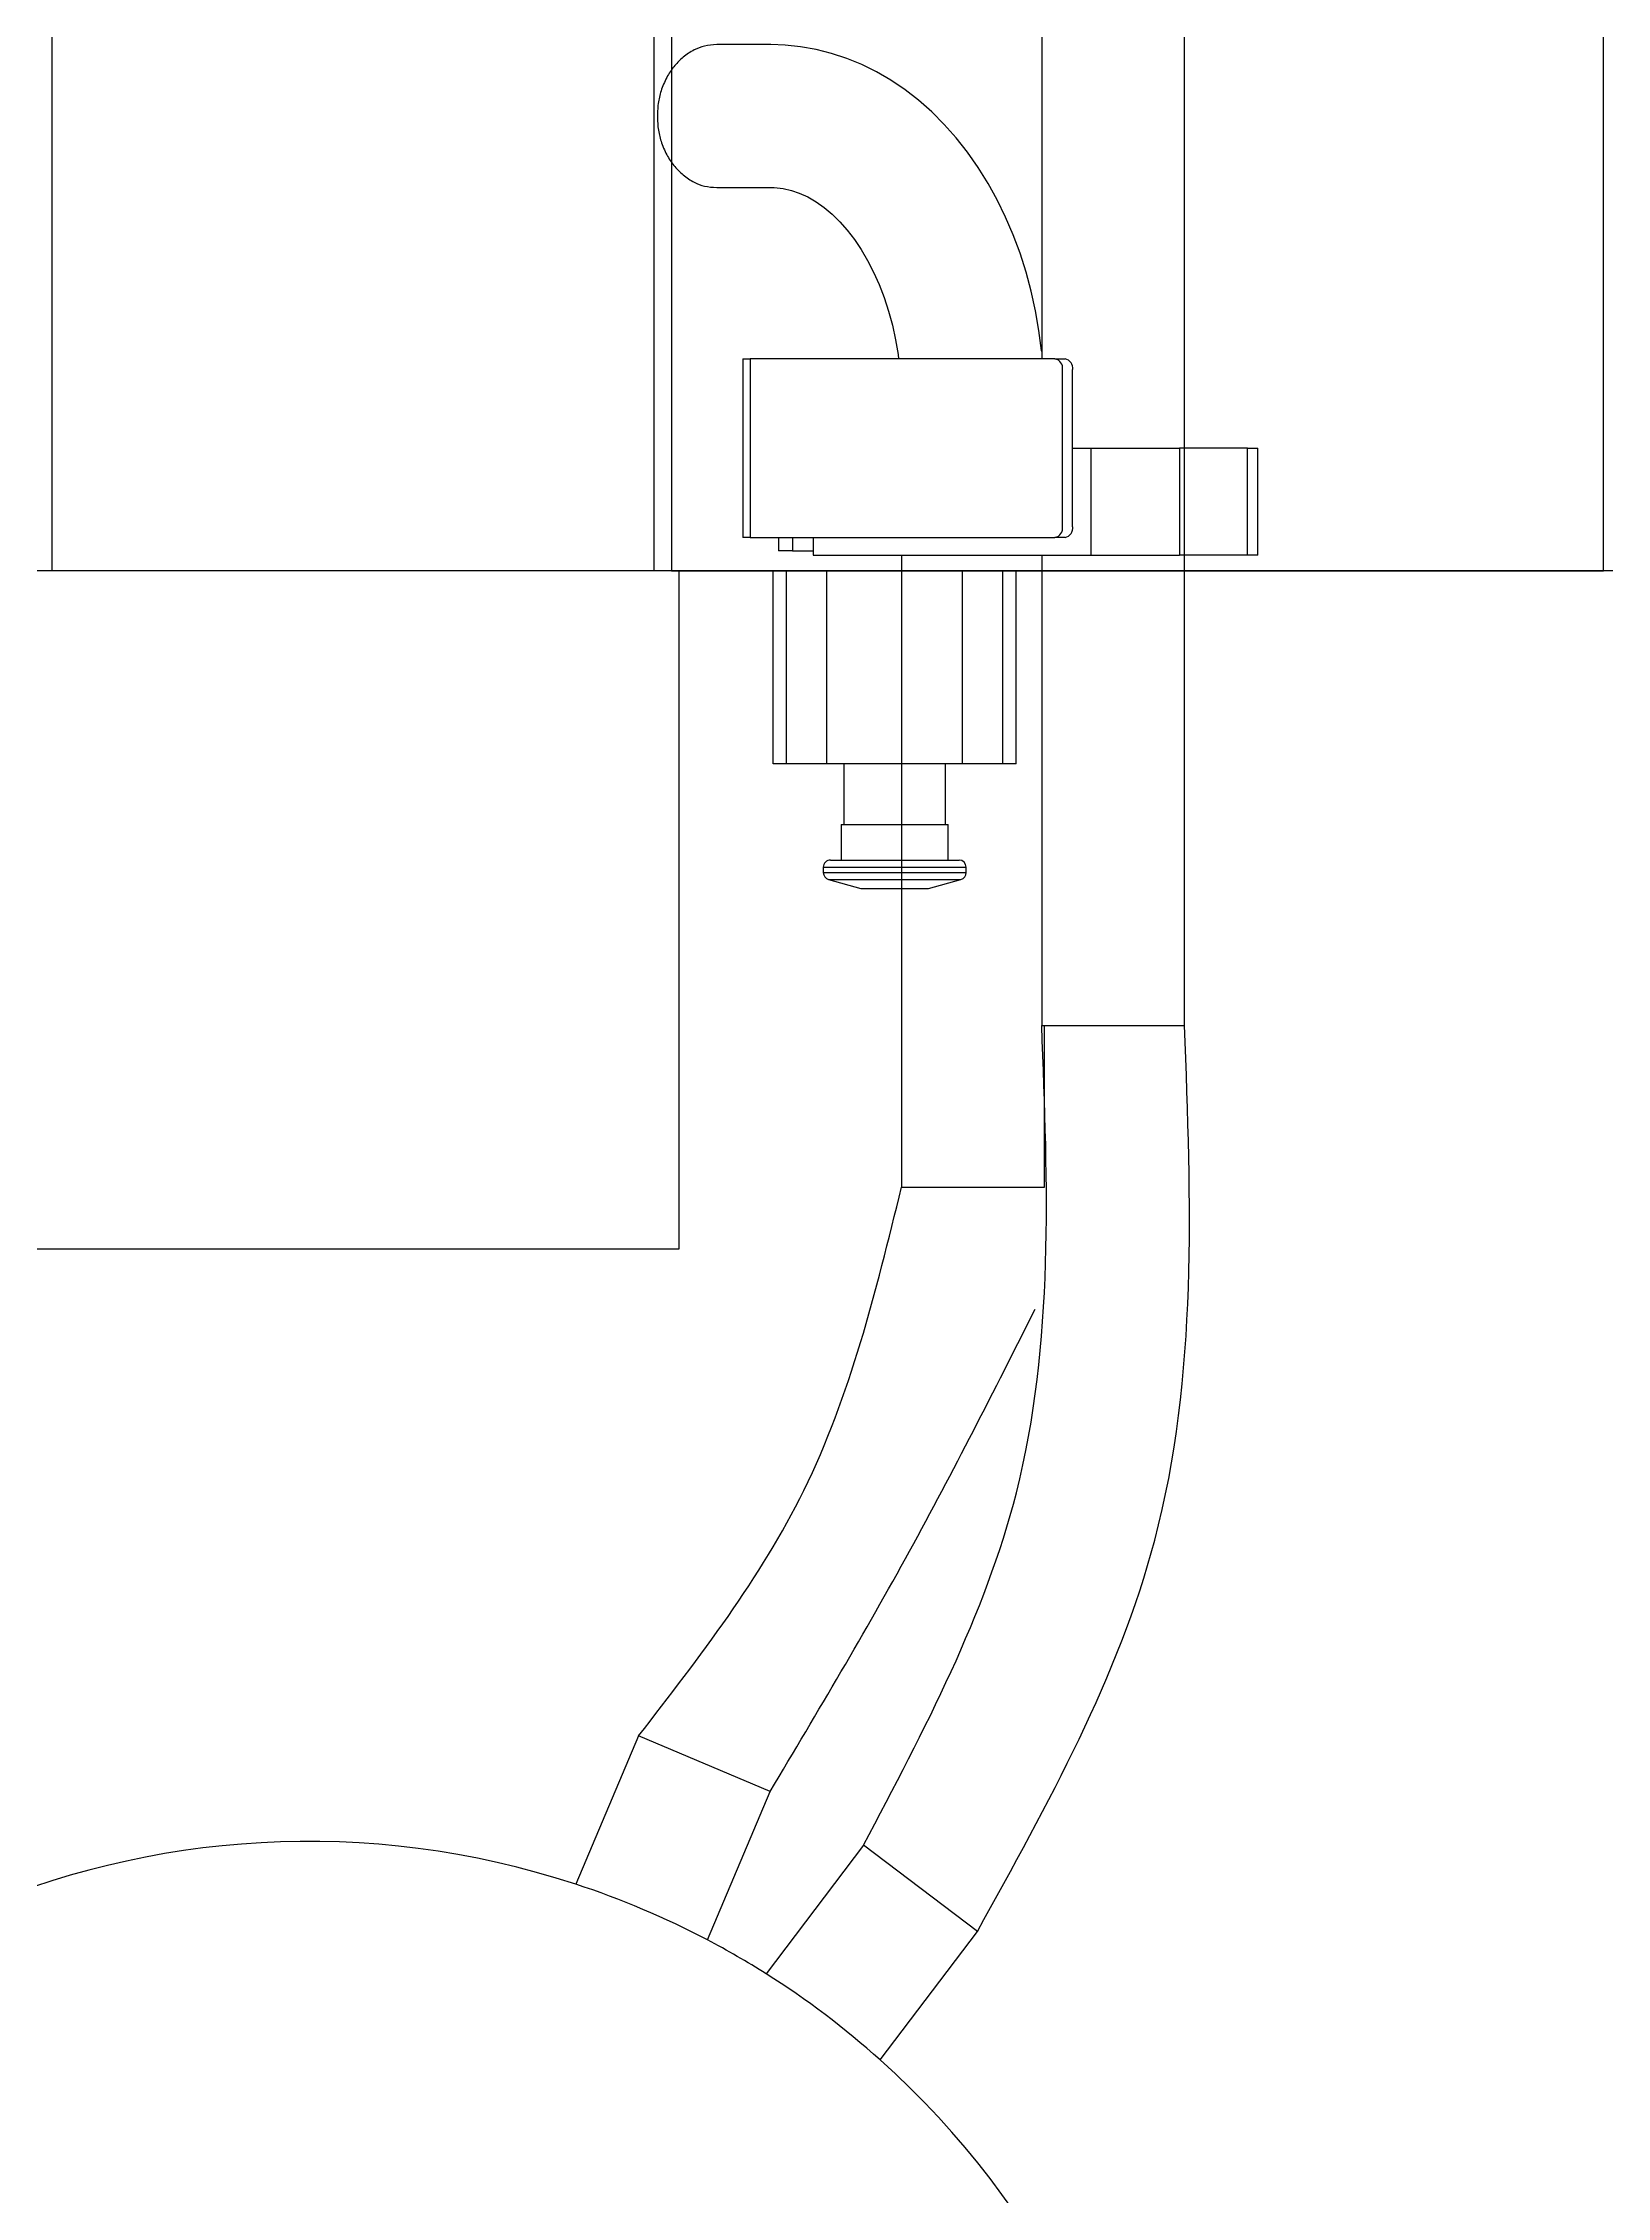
# Model space of a CAD drawing. Header units: inches. Extents: x -955375 to 106222, y -96450 to 64845.
# Drawn here: x 20892 to 21330, y 26420 to 27023 of the extents above; entities that cross this region are included whole.
import ezdxf

# ---------------------------------------------------------------- set-up
doc = ezdxf.new("R2010")
doc.units = ezdxf.units.IN
doc.header["$MEASUREMENT"] = 0
doc.linetypes.add('CONTINUA', pattern=[0])
doc.layers.add('ACHUTECH', color=24, linetype='Continuous', lineweight=18)
doc.layers.add('DIBUJO', color=2, linetype='Continuous')
doc.layers.add('P-EQUIPO NUEVO', color=134, linetype='Continuous')
doc.styles.get("Standard").update_dxf_attribs({"font": 'isocp2.shx'})
doc.dimstyles.new('SUPERPEQUEÑA', dxfattribs={"dimtxt": 0.1, "dimasz": 0.05, "dimexe": 0.1, "dimexo": 0.15, "dimgap": 0.05, "dimtad": 1, "dimzin": 0, "dimdsep": 46, "dimtxsty": 'Standard', "dimblk1": 'CRUZZ', "dimblk2": 'CRUZZ', "dimsah": 1, "dimcen": 0.03, "dimse1": 1, "dimse2": 1, "dimclrd": 109, "dimclre": 4, "dimclrt": 173, "dimadec": 0, "dimazin": 0, "dimtfac": 1, "dimtix": 1, "dimtmove": 1, "dimatfit": 3, "dimldrblk": 'CRUZZ', "dimfxl": 1, "dimtolj": 1, "dimtzin": 0, "dimlwd": -1, "dimarcsym": 0})

# ---------------------------------------------------------------- blocks, each defined once
blk = doc.blocks.new('CRUZ')
at = {"layer": 'DIBUJO', "color": 7, "lineweight": -3}
for p, q in [((-0.2, 0), (0.2, 0)), ((0, 0.2), (0, -0.2))]:
    blk.add_line(p, q, dxfattribs=at)
at = {"layer": 'DIBUJO', "color": 7, "lineweight": -3, "const_width": 0.05}
blk.add_lwpolyline([(0, 0, 1), (0, 0, 1)], format="xyb", close=True, dxfattribs=at)
blk = doc.blocks.new('CRUZZ')
at = {"layer": 'DIBUJO', "color": 3, "xscale": 10, "yscale": 10, "zscale": 10}
blk.add_blockref('CRUZ', (0, 0), dxfattribs=at)
blk = doc.blocks.new('*D185')
at = {"layer": 'ACHUTECH', "color": 7, "ltscale": 500, "transparency": 16777216}
blk.add_line((5118.65, 54499.15), (5118.65, 25409.93), dxfattribs=at)
at = {"layer": 'Defpoints', "color": 0, "linetype": 'CONTINUA', "ltscale": 500, "transparency": 16777216}
for p in [(26169.23, 54499.2), (5118.65, 25409.88), (6592.24, 25409.88)]:
    blk.add_point(p, dxfattribs=at)
at = {"layer": 'ACHUTECH', "color": 7, "linetype": 'CONTINUA', "ltscale": 500, "transparency": 16777216, "xscale": 0.05, "yscale": 0.05, "zscale": 0.05}
for p, rotation in [((5118.65, 54499.2), 90), ((5118.65, 25409.88), 270)]:
    blk.add_blockref('CRUZZ', p, dxfattribs=dict(at, rotation=rotation))
at = {"layer": 'ACHUTECH', "color": 7, "linetype": 'CONTINUA', "lineweight": 13, "ltscale": 500, "transparency": 16777216, "insert": (5118.56, 39954.54), "char_height": 0.15, "attachment_point": 5, "rotation": 90}
blk.add_mtext('\\A1;29089.32', dxfattribs=at)
blk = doc.blocks.new('*D201')
at = {"layer": 'ACHUTECH', "color": 7, "ltscale": 500, "transparency": 16777216}
blk.add_line((4340.12, 59153.03), (4340.12, 15437.33), dxfattribs=at)
at = {"layer": 'Defpoints', "color": 0, "linetype": 'CONTINUA', "ltscale": 500, "transparency": 16777216}
for p in [(21639.15, 59153.08), (4340.12, 15437.28), (6285.39, 15437.28)]:
    blk.add_point(p, dxfattribs=at)
at = {"layer": 'ACHUTECH', "color": 7, "linetype": 'CONTINUA', "ltscale": 500, "transparency": 16777216, "xscale": 0.05, "yscale": 0.05, "zscale": 0.05}
for p, rotation in [((4340.12, 59153.08), 90), ((4340.12, 15437.28), 270)]:
    blk.add_blockref('CRUZZ', p, dxfattribs=dict(at, rotation=rotation))
at = {"layer": 'ACHUTECH', "color": 7, "linetype": 'CONTINUA', "lineweight": 13, "ltscale": 500, "transparency": 16777216, "insert": (4340.02, 37295.18), "char_height": 0.15, "attachment_point": 5, "rotation": 90}
blk.add_mtext('\\A1;43715.81', dxfattribs=at)
blk = doc.blocks.new('termoformadora 2')
for p, q in [((128148.72, -8430.32), (128121.53, -8466.33)), ((128153.45, -8490.44), (128180.65, -8454.42)), ((128121.53, -8466.33), (128153.45, -8490.44)), ((128197.14, -8463.94), (128179.55, -8505.5)), ((128216.38, -8521.1), (128233.98, -8479.53)), ((128179.55, -8505.5), (128216.38, -8521.1)), ((128205.17, -8657.36), (128398.89, -8657.36)), ((128205.17, -8847.36), (128205.17, -8657.36)), ((128102.77, -8674.73), (128102.77, -8720)), ((128136.91, -8674.73), (128102.77, -8674.73)), ((128142.77, -8674.73), (128136.91, -8674.73)), ((128142.77, -8851.73), (128142.77, -8674.73)), ((128063.52, -8720), (128063.52, -8851.73)), ((128097.66, -8720), (128063.52, -8720)), ((128103.52, -8720), (128097.66, -8720)), ((128103.52, -8851.73), (128103.52, -8720)), ((128135.17, -8758.36), (128126.12, -8760.95)), ((128154.17, -8758.36), (128135.17, -8758.36)), ((128163.22, -8760.95), (128154.17, -8758.36)), ((128164.67, -8762.87), (128124.67, -8762.87)), ((128124.67, -8762.87), (128124.67, -8764.36)), ((128164.67, -8764.36), (128124.67, -8764.36)), ((128163.22, -8760.95), (128126.12, -8760.95)), ((128164.67, -8764.36), (128164.67, -8762.87)), ((128162.67, -8766.36), (128126.67, -8766.36)), ((128129.67, -8766.36), (128129.67, -8776.36)), ((128159.67, -8776.36), (128159.67, -8766.36)), ((128159.67, -8776.36), (128129.67, -8776.36)), ((128130.42, -8776.36), (128130.42, -8793.36)), ((128158.92, -8793.36), (128158.92, -8776.36)), ((128110.67, -8793.36), (128178.67, -8793.36)), ((128110.67, -8793.36), (128110.67, -8847.36)), ((128114.38, -8793.36), (128114.38, -8847.36)), ((128125.67, -8793.36), (128125.67, -8847.36)), ((128163.67, -8793.36), (128163.67, -8847.36)), ((128174.96, -8793.36), (128174.96, -8847.36)), ((128178.67, -8793.36), (128178.67, -8847.36)), ((127915.17, -8847.36), (128727.17, -8847.36)), ((127946.22, -8847.36), (127946.22, -9647.36)), ((128207.17, -8847.36), (127946.22, -8847.36)), ((127946.22, -8847.36), (127946.22, -9647.36)), ((128207.17, -9647.36), (128207.17, -8847.36)), ((128212.17, -8847.36), (128380.67, -8847.36)), ((128212.17, -9647.36), (128212.17, -8847.36)), ((128380.67, -8847.36), (128380.67, -9647.36)), ((128042.94, -8851.73), (128042.94, -8881.73)), ((128042.94, -8851.73), (128045.87, -8851.73)), ((128045.87, -8851.73), (128045.87, -8881.73)), ((128045.87, -8851.73), (128063.55, -8851.73)), ((128063.55, -8851.73), (128063.55, -8881.73)), ((128063.55, -8851.73), (128064.96, -8851.73)), ((128064.96, -8881.73), (128064.96, -8851.73)), ((128089.71, -8851.73), (128064.96, -8851.73)), ((128089.71, -8881.73), (128089.71, -8851.73)), ((128167.49, -8851.73), (128089.71, -8851.73)), ((128167.49, -8856.73), (128167.49, -8851.73)), ((128173.32, -8853), (128167.49, -8853)), ((128173.32, -8853), (128177.22, -8853)), ((128173.32, -8856.73), (128173.32, -8853)), ((128177.22, -8856.73), (128177.22, -8853)), ((128094.84, -8859.73), (128094.84, -8903.73)), ((128096.96, -8856.73), (128099.79, -8856.73)), ((128097.66, -8859.73), (128097.66, -8903.73)), ((128185.12, -8856.73), (128099.79, -8856.73)), ((128185.12, -8906.73), (128185.12, -8856.73)), ((128185.12, -8856.73), (128187.22, -8856.73)), ((128187.22, -8906.73), (128187.22, -8856.73)), ((128045.87, -8881.73), (128042.94, -8881.73)), ((128045.87, -8881.73), (128063.55, -8881.73)), ((128063.52, -8881.73), (128063.52, -9307)), ((128063.55, -8881.73), (128064.96, -8881.73)), ((128089.71, -8881.73), (128064.96, -8881.73)), ((128094.84, -8881.73), (128089.71, -8881.73)), ((128099.79, -8906.73), (128096.96, -8906.73)), ((128099.79, -8906.73), (128185.12, -8906.73)), ((128103.52, -9297), (128103.52, -8906.73)), ((128103.52, -8908.82), (128103.55, -8909.12)), ((128103.55, -8909.12), (128103.55, -8909.12)), ((128103.55, -8909.12), (128104.28, -8914.71)), ((128143.71, -8907.95), (128143.57, -8906.73)), ((128143.57, -8906.73), (128143.57, -8906.73)), ((128143.57, -8906.73), (128143.57, -8906.73)), ((128143.57, -8906.73), (128143.57, -8906.73)), ((128143.57, -8906.73), (128143.57, -8906.73)), ((128143.57, -8906.73), (128143.57, -8906.73)), ((128143.57, -8906.73), (128143.57, -8906.73)), ((128143.57, -8906.73), (128143.57, -8906.73)), ((128143.57, -8906.73), (128143.57, -8906.73)), ((128143.57, -8906.73), (128143.57, -8906.73)), ((128143.57, -8906.73), (128143.57, -8906.73)), ((128143.57, -8906.73), (128143.57, -8906.73)), ((128143.57, -8906.73), (128143.57, -8906.73)), ((128143.57, -8906.73), (128143.57, -8906.73)), ((128143.57, -8906.73), (128143.57, -8906.73)), ((128143.57, -8906.73), (128143.57, -8906.73)), ((128143.57, -8906.73), (128143.57, -8906.73)), ((128143.57, -8906.73), (128143.57, -8906.73)), ((128143.57, -8906.73), (128143.57, -8906.73)), ((128143.57, -8906.73), (128143.57, -8906.73)), ((128143.57, -8906.73), (128143.57, -8906.73)), ((128143.57, -8906.73), (128143.57, -8906.73)), ((128144.42, -8912.11), (128143.71, -8907.95)), ((128143.71, -8907.95), (128143.71, -8907.95)), ((128187.22, -8906.73), (128185.12, -8906.73)), ((128104.28, -8914.71), (128104.28, -8914.71)), ((128104.28, -8914.71), (128105.25, -8920.23)), ((128145.31, -8916.18), (128144.42, -8912.11)), ((128144.42, -8912.11), (128144.42, -8912.11)), ((128105.25, -8920.23), (128105.25, -8920.23)), ((128105.25, -8920.23), (128106.46, -8925.69)), ((128146.38, -8920.13), (128145.31, -8916.18)), ((128145.31, -8916.18), (128145.31, -8916.18)), ((128147.63, -8923.93), (128146.38, -8920.13)), ((128146.38, -8920.13), (128146.38, -8920.13)), ((128106.46, -8925.69), (128106.46, -8925.69)), ((128106.46, -8925.69), (128107.9, -8931.05)), ((128149.03, -8927.57), (128147.63, -8923.93)), ((128147.63, -8923.93), (128147.63, -8923.93)), ((128107.9, -8931.05), (128107.9, -8931.05)), ((128107.9, -8931.05), (128109.58, -8936.3)), ((128150.57, -8931.03), (128149.03, -8927.57)), ((128149.03, -8927.57), (128149.03, -8927.57)), ((128152.26, -8934.3), (128150.57, -8931.03)), ((128150.57, -8931.03), (128150.57, -8931.03)), ((128109.58, -8936.3), (128109.58, -8936.3)), ((128109.58, -8936.3), (128111.48, -8941.43)), ((128154.06, -8937.35), (128152.26, -8934.3)), ((128152.26, -8934.3), (128152.26, -8934.3)), ((128155.97, -8940.19), (128154.06, -8937.35)), ((128154.06, -8937.35), (128154.06, -8937.35)), ((128111.48, -8941.43), (128111.48, -8941.43)), ((128111.48, -8941.43), (128113.61, -8946.41)), ((128157.98, -8942.78), (128155.97, -8940.19)), ((128155.97, -8940.19), (128155.97, -8940.19)), ((128160.06, -8945.14), (128157.98, -8942.78)), ((128157.98, -8942.78), (128157.98, -8942.78)), ((128162.22, -8947.24), (128160.06, -8945.14)), ((128160.06, -8945.14), (128160.06, -8945.14)), ((128113.61, -8946.41), (128113.61, -8946.41)), ((128113.61, -8946.41), (128115.96, -8951.24)), ((128115.96, -8951.24), (128115.96, -8951.24)), ((128115.96, -8951.24), (128118.52, -8955.89)), ((128164.43, -8949.1), (128162.22, -8947.24)), ((128162.22, -8947.24), (128162.22, -8947.24)), ((128166.7, -8950.71), (128164.43, -8949.1)), ((128164.43, -8949.1), (128164.43, -8949.1)), ((128169.02, -8952.07), (128166.7, -8950.71)), ((128166.7, -8950.71), (128166.7, -8950.71)), ((128118.52, -8955.89), (128118.52, -8955.89)), ((128118.52, -8955.89), (128121.3, -8960.35)), ((128171.41, -8953.16), (128169.02, -8952.07)), ((128169.02, -8952.07), (128169.02, -8952.07)), ((128173.61, -8953.91), (128171.41, -8953.16)), ((128171.41, -8953.16), (128171.41, -8953.16)), ((128175.87, -8954.43), (128173.61, -8953.91)), ((128173.61, -8953.91), (128173.61, -8953.91)), ((128178.4, -8954.71), (128175.87, -8954.43)), ((128175.87, -8954.43), (128175.87, -8954.43)), ((128179.34, -8954.73), (128178.4, -8954.71)), ((128178.4, -8954.71), (128178.4, -8954.71)), ((128194.52, -8954.73), (128179.34, -8954.73)), ((128121.3, -8960.35), (128121.3, -8960.35)), ((128121.3, -8960.35), (128124.27, -8964.6)), ((128124.27, -8964.6), (128124.27, -8964.6)), ((128124.27, -8964.6), (128127.44, -8968.62)), ((128127.44, -8968.62), (128127.44, -8968.62)), ((128127.44, -8968.62), (128130.79, -8972.39)), ((128130.79, -8972.39), (128130.79, -8972.39)), ((128130.79, -8972.39), (128134.3, -8975.91)), ((128134.3, -8975.91), (128134.3, -8975.91)), ((128134.3, -8975.91), (128137.97, -8979.15)), ((128137.97, -8979.15), (128137.97, -8979.15)), ((128137.97, -8979.15), (128141.78, -8982.11)), ((128141.78, -8982.11), (128141.78, -8982.11)), ((128141.78, -8982.11), (128145.72, -8984.77)), ((128145.72, -8984.77), (128145.72, -8984.77)), ((128145.72, -8984.77), (128149.76, -8987.13)), ((128149.76, -8987.13), (128149.76, -8987.13)), ((128149.76, -8987.13), (128153.9, -8989.17)), ((128153.9, -8989.17), (128153.9, -8989.17)), ((128153.9, -8989.17), (128158.11, -8990.9)), ((128158.11, -8990.9), (128158.11, -8990.9)), ((128158.11, -8990.9), (128162.38, -8992.3)), ((128162.38, -8992.3), (128162.38, -8992.3)), ((128162.38, -8992.3), (128166.69, -8993.39)), ((128166.69, -8993.39), (128166.69, -8993.39)), ((128166.69, -8993.39), (128171.03, -8994.16)), ((128171.03, -8994.16), (128171.03, -8994.16)), ((128171.03, -8994.16), (128175.39, -8994.6)), ((128175.39, -8994.6), (128175.39, -8994.6)), ((128175.39, -8994.6), (128179.34, -8994.73)), ((128179.34, -8994.73), (128179.34, -8994.73)), ((128179.34, -8994.73), (128179.34, -8994.73)), ((128179.34, -8994.73), (128179.34, -8994.73)), ((128179.34, -8994.73), (128179.34, -8994.73)), ((128179.34, -8994.73), (128179.34, -8994.73)), ((128179.34, -8994.73), (128179.34, -8994.73)), ((128179.34, -8994.73), (128179.34, -8994.73)), ((128179.34, -8994.73), (128179.34, -8994.73)), ((128179.34, -8994.73), (128179.34, -8994.73)), ((128179.34, -8994.73), (128179.34, -8994.73)), ((128179.34, -8994.73), (128179.34, -8994.73)), ((128179.34, -8994.73), (128179.34, -8994.73)), ((128179.34, -8994.73), (128179.34, -8994.73)), ((128179.34, -8994.73), (128179.34, -8994.73)), ((128179.34, -8994.73), (128179.34, -8994.73)), ((128179.34, -8994.73), (128179.34, -8994.73)), ((128179.34, -8994.73), (128179.34, -8994.73)), ((128179.34, -8994.73), (128179.34, -8994.73)), ((128179.34, -8994.73), (128179.34, -8994.73)), ((128179.34, -8994.73), (128179.34, -8994.73)), ((128179.34, -8994.73), (128179.34, -8994.73)), ((128179.34, -8994.73), (128179.34, -8994.73)), ((128179.34, -8994.73), (128179.34, -8994.73)), ((128179.34, -8994.73), (128179.34, -8994.73)), ((128179.34, -8994.73), (128179.34, -8994.73)), ((128179.34, -8994.73), (128179.34, -8994.73)), ((128179.34, -8994.73), (128194.52, -8994.73))]:
    blk.add_line(p, q)
for centre, radius, start, end in [((128308.8, -8251.5), 240, 251.83432, 228.16568), ((128308.8, -8251.5), 240, 228.16568, 237.72606), ((128308.8, -8251.5), 240, 237.72606, 242.27394), ((128308.8, -8251.5), 240, 242.27394, 251.83432), ((128126.67, -8762.87), 2, 105.9454, 180), ((128126.67, -8764.36), 2, 180, 270), ((128162.67, -8764.36), 2, 270, 0), ((128162.67, -8762.87), 2, 0, 74.0546), ((128097.49, -8859.36), 2.68, 101.42155, 188.04928), ((128100.32, -8859.36), 2.68, 101.42213, 188.0487), ((128097.49, -8904.11), 2.68, 171.95023, 258.5784), ((128100.32, -8904.11), 2.68, 171.95081, 258.57782)]:
    blk.add_arc(centre, radius, start, end)
for points in [[(128121.53, -8466.33), (128071.85, -8575.89), (128063.52, -8720)], [(128153.45, -8490.44), (128110.61, -8589.19), (128103.52, -8720)], [(128179.55, -8505.5), (128140.5, -8572.86), (128105.35, -8640.55)], [(128216.38, -8521.1), (128170.11, -8589.85), (128142.77, -8674.73)], [(128211.15, -8974.73), (128210.84, -8970.76), (128209.96, -8967.24), (128209.19, -8965.29), (128208.26, -8963.47), (128207.3, -8961.95), (128206.27, -8960.58), (128205.17, -8959.39), (128203.92, -8958.24), (128202.46, -8957.15), (128200.84, -8956.22), (128197.91, -8955.13), (128194.52, -8954.73)], [(128194.52, -8994.73), (128197.91, -8994.33), (128200.84, -8993.25), (128202.46, -8992.31), (128203.92, -8991.22), (128205.17, -8990.08), (128206.27, -8988.88), (128207.3, -8987.52), (128208.26, -8985.99), (128209.19, -8984.17), (128209.96, -8982.23), (128210.84, -8978.71), (128211.15, -8974.73)]]:
    blk.add_spline(points, degree=3)

msp = doc.modelspace()

# ---------------------------------------------------------------- block references
at = {"layer": 'P-EQUIPO NUEVO', "lineweight": 0, "rotation": 180}
msp.add_blockref('termoformadora 2', (149275.079, 18027.72), dxfattribs=at)

# ---------------------------------------------------------------- dimensions: what is measured, and where the dimension line sits
at = {"layer": 'ACHUTECH', "color": 7, "linetype": 'CONTINUA', "lineweight": 13, "ltscale": 500}
for base, p1, p2, picture, middle in [((4340.116, 15437.278), (21639.15, 59153.085), (6285.39, 15437.278), '*D201', (4340.021, 37295.181)), ((5118.653, 25409.883), (26169.229, 54499.203), (6592.24, 25409.883), '*D185', (5118.558, 39954.543))]:
    dim = msp.add_linear_dim(base=base, p1=p1, p2=p2, angle=90, dimstyle='SUPERPEQUEÑA', override={"dimtxt": 0.15, "dimgap": 0.02, "dimclrd": 7, "dimclrt": 7, "dimfxl": 0.2}, dxfattribs=at)
    dim.commit()
    dim.dimension.update_dxf_attribs({"geometry": picture, "text_midpoint": middle})

doc.saveas('drawing.dxf')
